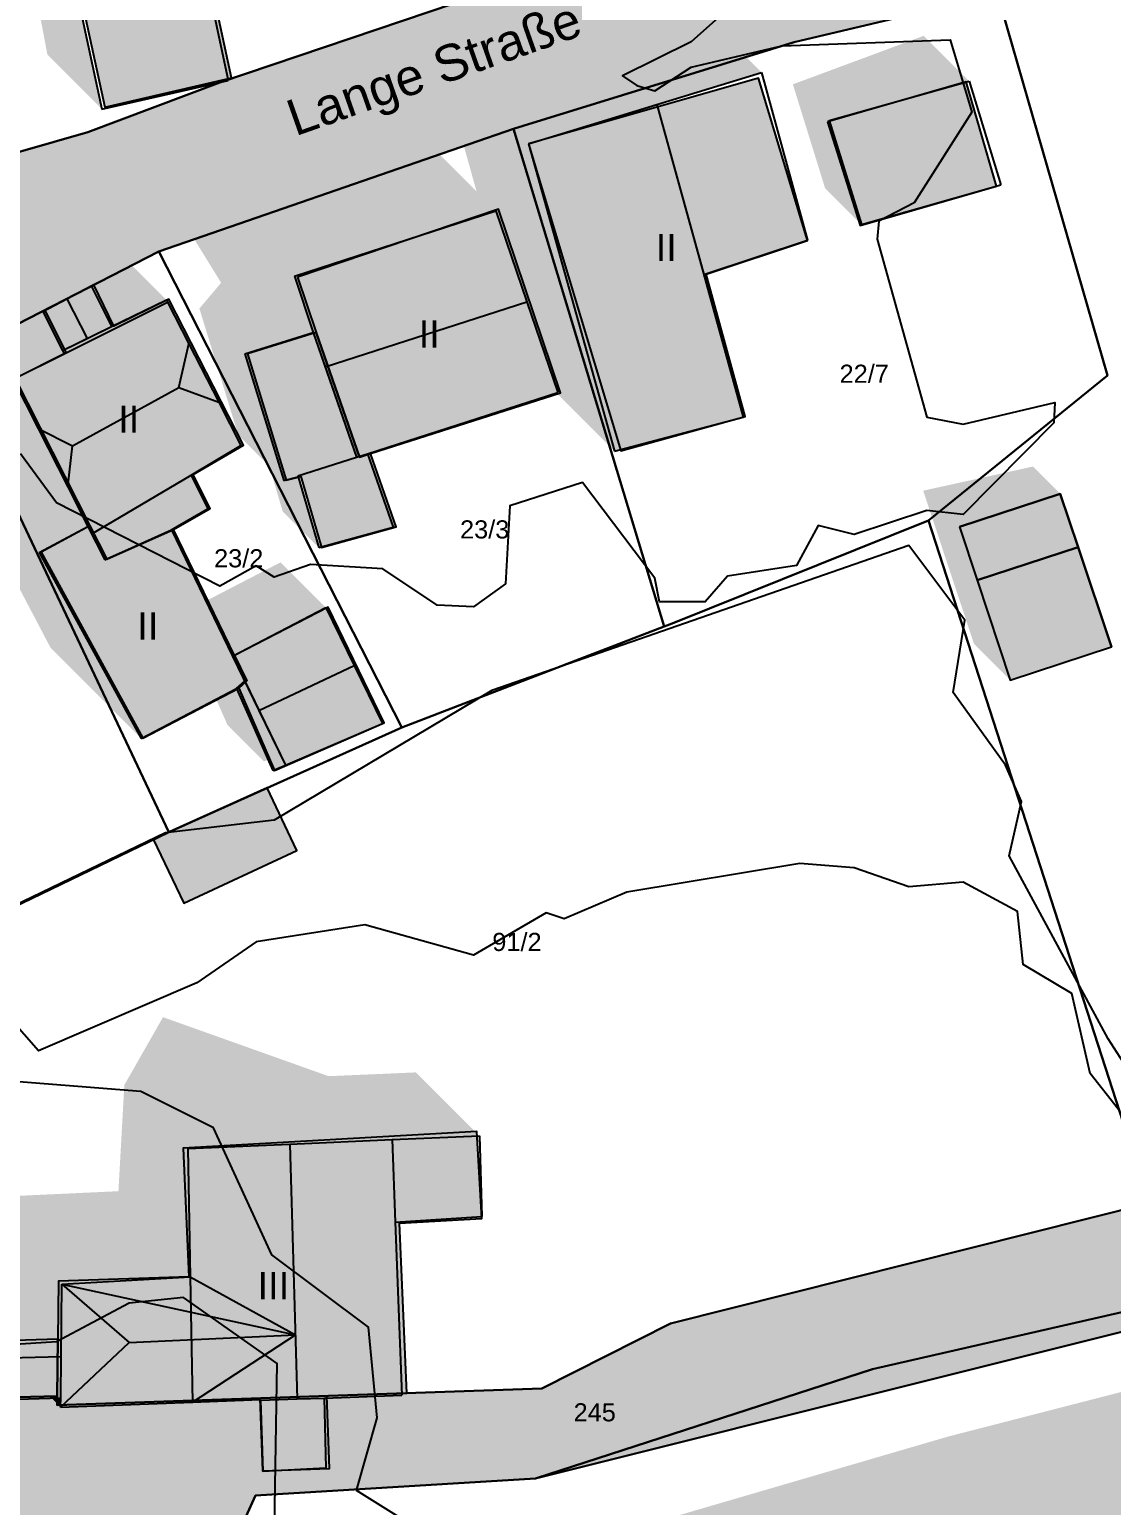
# Model space of a CAD drawing. Header units: millimetres. Extents: x 238 to 3518, y -74 to 2735.
# Drawn here: x 1867 to 1926.7, y 1502.4 to 1583.8 of the extents above; entities that cross this region are included whole.
import ezdxf
from ezdxf.enums import TextEntityAlignment as Align

# ---------------------------------------------------------------- set-up
doc = ezdxf.new("R2010")
doc.units = ezdxf.units.MM
for name, color, linetype in [('LP_Flurstueck_bez', 7, 'Continuous'), ('LP_Flurstuecke', 8, 'Continuous'), ('LP_Gebaeude_Dachaufsicht', 9, 'Continuous'), ('LP_Gebaeude_Dachschatten', 253, 'Continuous'), ('LP_Gebaeude_F', 254, 'Continuous'), ('LP_Gebaeude_Geschosszahl', 7, 'Continuous'), ('LP_Gebaeude_Schatten', 7, 'Continuous'), ('LP_Gebaeude_U', 7, 'Continuous'), ('LP_Topographie_Hoehenlinien', 8, 'Continuous'), ('LP_Verkehr_Gewaesser', 150, 'Continuous'), ('LP_Verkehr_Strassen', 9, 'Continuous'), ('LP_Verkehr_Strassennamen', 7, 'Continuous')]:
    doc.layers.add(name, color=color, linetype=linetype)
doc.styles.get("Standard").update_dxf_attribs({"font": 'arial.ttf'})

msp = doc.modelspace()

# ---------------------------------------------------------------- hatches: boundary and pattern name
at = {"layer": 'LP_Gebaeude_Dachschatten'}
for points in [[(1901.597, 1579.645), (1894.522, 1577.476), (1899.265, 1560.527), (1906.368, 1562.406)], [(1894.428, 1568.77), (1892.72, 1573.785), (1881.613, 1570.173), (1882.638, 1567.078), (1883.302, 1565.175)], [(1869.367, 1560.831), (1875.233, 1564.03), (1875.789, 1566.451), (1874.616, 1568.744), (1868.914, 1565.904), (1866.097, 1564.501), (1867.484, 1561.773)], [(1869.067, 1568.936), (1867.733, 1568.229), (1868.826, 1566.078), (1870.177, 1566.736)], [(1881.799, 1559.159), (1885.04, 1560.193), (1882.638, 1567.078), (1878.869, 1565.894), (1881.018, 1558.91), (1881.813, 1559.111)], [(1869.367, 1560.831), (1867.484, 1561.773), (1869.118, 1558.557)], [(1883.349, 1551.9), (1878.2, 1549.233), (1879.657, 1546.222), (1884.905, 1548.71)], [(1881.363, 1522.318), (1875.729, 1522.073), (1875.865, 1515.006), (1875.998, 1508.096), (1879.733, 1508.239), (1879.734, 1508.196), (1881.771, 1508.266)], [(1875.865, 1515.006), (1868.783, 1514.593), (1881.668, 1511.802)], [(1881.668, 1511.802), (1875.998, 1508.096), (1875.865, 1515.006)], [(1872.491, 1511.378), (1868.783, 1514.593), (1868.747, 1510.613), (1868.719, 1508.319), (1868.705, 1507.817)], [(1872.491, 1511.378), (1881.668, 1511.802), (1868.783, 1514.593)]]:
    msp.add_hatch(color=253, dxfattribs=at).paths.add_polyline_path(points)
at = {"layer": 'LP_Gebaeude_F'}
for points in [[(1867.727, 1595.249), (1871.163, 1579.505), (1878.133, 1581.109), (1874.751, 1596.815)], [(1894.523, 1577.482), (1899.611, 1560.549), (1906.472, 1562.437), (1904.311, 1570.286), (1909.913, 1572.139), (1907.198, 1581.091)], [(1911.007, 1578.691), (1912.815, 1572.98), (1920.323, 1575.143), (1918.664, 1580.9)], [(1881.781, 1570.123), (1882.812, 1567.067), (1885.199, 1560.197), (1885.809, 1560.392), (1896.29, 1563.75), (1892.875, 1573.865)], [(1866.214, 1564.533), (1870.323, 1556.418), (1871.263, 1554.564), (1874.947, 1556.211), (1876.965, 1557.373), (1876.031, 1559.238), (1878.797, 1560.862), (1874.693, 1568.906), (1871.649, 1567.424), (1870.541, 1569.699), (1867.85, 1568.279), (1869.026, 1565.956)], [(1879.017, 1565.901), (1881.161, 1558.924), (1881.961, 1559.122), (1883.106, 1555.224), (1887.218, 1556.359), (1885.809, 1560.392), (1885.199, 1560.197), (1882.812, 1567.067)], [(1918.289, 1556.349), (1919.265, 1553.408), (1924.827, 1555.233), (1923.845, 1558.181)], [(1867.65, 1554.961), (1873.245, 1544.695), (1878.537, 1547.46), (1878.985, 1547.864), (1878.312, 1549.256), (1874.947, 1556.211), (1871.263, 1554.564), (1870.323, 1556.418)], [(1919.265, 1553.408), (1921.091, 1547.905), (1926.665, 1549.739), (1924.827, 1555.233)], [(1878.312, 1549.256), (1878.985, 1547.864), (1878.537, 1547.46), (1880.508, 1542.918), (1886.569, 1545.547), (1883.479, 1551.919)], [(1873.822, 1539.136), (1875.51, 1535.605), (1881.739, 1538.507), (1880.099, 1541.969)], [(1868.521, 1507.915), (1879.71, 1508.301), (1879.848, 1504.302), (1883.545, 1504.43), (1883.407, 1508.429), (1887.804, 1508.58), (1887.397, 1517.961), (1891.95, 1518.216), (1891.679, 1523.005), (1875.471, 1522.085), (1875.783, 1514.999), (1868.608, 1514.767), (1868.566, 1511.555), (1868.526, 1508.41)], [(1846.787, 1515.343), (1847.055, 1507.891), (1868.526, 1508.41), (1868.566, 1511.555), (1864.389, 1511.437), (1864.355, 1512.639), (1853.828, 1512.425), (1853.649, 1515.743)]]:
    msp.add_hatch(color=254, dxfattribs=at).paths.add_polyline_path(points)
at = {"layer": 'LP_Gebaeude_Schatten'}
for points in [[(1865.1, 1597.628), (1872.121, 1599.171), (1874.621, 1596.671), (1867.6, 1595.128), (1870.987, 1579.391), (1867.987, 1582.391), (1865.1, 1597.628)], [(1895.597, 1585.645), (1902.368, 1586.414), (1907.368, 1581.414), (1901.597, 1579.645), (1894.522, 1577.476), (1899.265, 1560.527), (1896.061, 1563.731), (1896.136, 1563.755), (1894.428, 1568.77), (1892.72, 1573.785), (1881.613, 1570.173), (1882.638, 1567.078), (1878.869, 1565.894), (1881.018, 1558.91), (1881.813, 1559.111), (1882.963, 1555.209), (1880.963, 1557.209), (1880.229, 1559.699), (1878.518, 1561.41), (1876.369, 1568.394), (1877.569, 1569.814), (1875.802, 1572.675), (1876.638, 1573.078), (1877.613, 1574.173), (1888.72, 1577.785), (1891.657, 1574.849), (1889.522, 1582.476), (1895.597, 1585.645)], [(1909.101, 1580.757), (1916.319, 1583.434), (1918.819, 1580.934), (1911.101, 1578.757), (1912.882, 1573.018), (1910.882, 1575.018), (1909.101, 1580.757)], [(1865.226, 1561.377), (1863.118, 1564.557), (1861.484, 1567.773), (1861.597, 1569.001), (1864.414, 1570.404), (1864.326, 1570.578), (1867.029, 1571.895), (1870.052, 1573.368), (1874.552, 1568.868), (1871.529, 1567.395), (1870.4, 1569.643), (1869.067, 1568.936), (1867.733, 1568.229), (1868.826, 1566.078), (1868.914, 1565.904), (1866.097, 1564.501), (1867.484, 1561.773), (1869.118, 1558.557), (1870.226, 1556.377), (1867.54, 1554.937), (1873.167, 1544.676), (1868.167, 1549.676), (1865.263, 1555.204), (1866.081, 1555.662), (1863.96, 1559.93), (1865.647, 1560.835), (1865.226, 1561.377)], [(1883.665, 1564.135), (1882.638, 1567.078), (1883.302, 1565.175), (1883.665, 1564.135)], [(1918.289, 1556.349), (1919.265, 1553.408), (1921.091, 1547.905), (1919.091, 1549.905), (1917.265, 1555.408), (1916.289, 1558.349), (1922.345, 1559.681), (1923.845, 1558.181), (1918.289, 1556.349)], [(1871.163, 1554.533), (1870.226, 1556.377), (1870.437, 1555.962), (1871.163, 1554.533)], [(1883.349, 1551.9), (1878.2, 1549.233), (1876.73, 1552.267), (1880.849, 1554.4), (1883.349, 1551.9)], [(1877.928, 1545.415), (1877.294, 1546.844), (1878.422, 1547.436), (1880.162, 1543.516), (1879.928, 1543.415), (1877.928, 1545.415)], [(1861.993, 1514.026), (1862.836, 1514.049), (1863.856, 1514.076), (1864.491, 1519.378), (1871.905, 1519.721), (1872.229, 1525.573), (1874.363, 1529.318), (1883.496, 1526.063), (1888.313, 1526.272), (1891.813, 1522.772), (1886.996, 1522.563), (1881.363, 1522.318), (1875.729, 1522.073), (1875.865, 1515.006), (1868.783, 1514.593), (1868.747, 1510.613), (1864.494, 1510.499), (1864.346, 1511.673), (1853.799, 1511.676), (1853.701, 1514.676), (1861.346, 1514.673), (1861.993, 1514.026)], [(1868.719, 1508.319), (1868.705, 1507.817), (1868.217, 1508.305), (1868.719, 1508.319)], [(1879.733, 1508.239), (1879.734, 1508.196), (1879.862, 1504.289), (1876.053, 1508.098), (1879.733, 1508.239)]]:
    msp.add_hatch(color=7, dxfattribs=at).paths.add_polyline_path(points)
at = {"layer": 'LP_Verkehr_Gewaesser'}
for points in [[(1821.258, 1505.194), (1822.175, 1502.768), (1822.576, 1501.706), (1824.934, 1501.939), (1825.878, 1501.605), (1836.415, 1502.681), (1842.251, 1502.986), (1847.03, 1502.883), (1852.059, 1502.061), (1866.186, 1496.482), (1868.844, 1496.384), (1868.764, 1496.125), (1869.032, 1495.167), (1869.287, 1492.067), (1872.464, 1494.252), (1887.524, 1489.532), (1887.671, 1493.5), (1877.975, 1496.839), (1877.329, 1498.244), (1879.455, 1502.944), (1894.9, 1503.875), (1939.14, 1514.949), (1945.631, 1517.339), (1952.438, 1521.618), (1957.744, 1527.183), (1959.707, 1529.241), (1981.908, 1552.365), (1982.608, 1552.985), (1982.326, 1553.465), (1980.238, 1557.395), (1977.89, 1557.429), (1949.701, 1527.981), (1948.361, 1526.582), (1942.759, 1523.135), (1937.448, 1521.252), (1928.746, 1519.065), (1902.349, 1512.432), (1895.249, 1508.837), (1868.521, 1507.915), (1868.526, 1508.41), (1847.055, 1507.891), (1835.957, 1507.86), (1825.874, 1508.054)], [(1877.689, 1424.751), (1971.679, 1437.169), (1967.836, 1447.331), (1962.826, 1447.238), (1959.936, 1446.736), (1957.351, 1446.237), (1952.078, 1445.341), (1949.237, 1444.919), (1945.661, 1444.388), (1941.855, 1443.834), (1938.177, 1443.23), (1934.598, 1442.856), (1930.868, 1442.557), (1924.391, 1442.297), (1920.301, 1442.353), (1916.921, 1442.566), (1916.743, 1442.558), (1916.164, 1442.562), (1915.606, 1442.61), (1915.074, 1442.697), (1914.57, 1442.819), (1914.095, 1442.971), (1913.651, 1443.146), (1913.238, 1443.342), (1912.856, 1443.554), (1912.503, 1443.777), (1912.18, 1444.009), (1911.883, 1444.248), (1911.612, 1444.489), (1911.366, 1444.732), (1911.132, 1444.987), (1910.9, 1445.266), (1910.672, 1445.57), (1910.451, 1445.902), (1910.24, 1446.262), (1910.042, 1446.652), (1909.861, 1447.071), (1909.701, 1447.521), (1909.566, 1448.001), (1909.462, 1448.509), (1909.393, 1449.044), (1909.364, 1449.603), (1909.381, 1450.182), (1909.395, 1450.359), (1909.242, 1453.777), (1908.857, 1462.361), (1908.56, 1468.967), (1908.445, 1475.346), (1908.325, 1481.95), (1908.489, 1487.413), (1908.49, 1487.605), (1908.52, 1488.068), (1908.583, 1488.506), (1908.675, 1488.919), (1908.791, 1489.304), (1908.925, 1489.662), (1909.075, 1489.993), (1909.237, 1490.298), (1909.407, 1490.577), (1909.583, 1490.833), (1909.772, 1491.079), (1909.986, 1491.326), (1910.227, 1491.574), (1910.496, 1491.818), (1910.795, 1492.056), (1911.127, 1492.284), (1911.491, 1492.498), (1911.89, 1492.693), (1912.321, 1492.863), (1912.503, 1492.922), (1915.93, 1494.092), (1920.189, 1495.545), (1925.017, 1497.113), (1930.046, 1498.747), (1936.453, 1500.391), (1942.128, 1501.599), (1947.79, 1502.668), (1953.649, 1503.606), (1961.296, 1504.585), (1969.614, 1505.369), (1976.314, 1505.662), (1976.438, 1505.667), (1976.964, 1505.667), (1977.469, 1505.639), (1977.952, 1505.587), (1978.414, 1505.514), (1978.853, 1505.422), (1979.269, 1505.314), (1979.664, 1505.193), (1980.038, 1505.06), (1980.406, 1504.912), (1980.782, 1504.742), (1981.166, 1504.546), (1981.556, 1504.325), (1981.95, 1504.074), (1982.347, 1503.793), (1982.744, 1503.48), (1983.138, 1503.132), (1983.228, 1503.046), (1983.549, 1502.597), (1983.967, 1501.986), (1984.362, 1501.378), (1984.744, 1500.762), (1985.119, 1500.123), (1985.389, 1499.642), (1986.196, 1497.361), (1988.418, 1491.077), (1991.001, 1485.018), (1993.598, 1478.928), (1993.778, 1478.436), (1994.059, 1477.606), (1994.311, 1476.787), (1994.533, 1475.98), (1994.729, 1475.185), (1994.899, 1474.403), (1995.044, 1473.635), (1995.167, 1472.88), (1995.268, 1472.14), (1995.348, 1471.415), (1995.41, 1470.705), (1995.453, 1470.01), (1995.48, 1469.314), (1995.491, 1468.601), (1995.484, 1467.871), (1995.459, 1467.125), (1995.413, 1466.362), (1995.346, 1465.583), (1995.256, 1464.788), (1995.142, 1463.977), (1995.002, 1463.151), (1994.835, 1462.311), (1994.639, 1461.457), (1994.51, 1460.949), (1991.65, 1456.449), (1972.281, 1449.298), (1973.257, 1444.39), (1975.604, 1437.733), (1997.438, 1447.971), (1997.508, 1448.034), (1998.024, 1448.511), (1998.507, 1448.993), (1998.961, 1449.478), (1999.385, 1449.965), (1999.781, 1450.451), (2000.15, 1450.936), (2000.493, 1451.418), (2000.812, 1451.896), (2001.108, 1452.37), (2001.39, 1452.852), (2001.665, 1453.357), (2001.932, 1453.886), (2002.189, 1454.438), (2002.435, 1455.015), (2002.669, 1455.616), (2002.887, 1456.243), (2003.089, 1456.896), (2003.272, 1457.574), (2003.294, 1457.665), (2003.453, 1458.179), (2003.726, 1459.12), (2003.975, 1460.051), (2004.2, 1460.969), (2004.402, 1461.874), (2004.583, 1462.766), (2004.742, 1463.645), (2004.882, 1464.511), (2005.003, 1465.363), (2005.108, 1466.217), (2005.198, 1467.089), (2005.272, 1467.98), (2005.33, 1468.888), (2005.371, 1469.815), (2005.392, 1470.76), (2005.394, 1471.723), (2005.375, 1472.704), (2005.355, 1473.24), (2004.881, 1477.054), (2003.921, 1481.219), (2002.293, 1486.955), (1999.842, 1493.245), (1997.519, 1498.652), (1997.171, 1499.449), (1996.721, 1500.435), (1996.259, 1501.396), (1995.788, 1502.333), (1995.308, 1503.246), (1994.82, 1504.135), (1994.324, 1505), (1993.822, 1505.843), (1993.315, 1506.663), (1992.794, 1507.475), (1992.25, 1508.291), (1991.682, 1509.112), (1991.091, 1509.935), (1990.474, 1510.762), (1989.832, 1511.591), (1989.164, 1512.422), (1988.469, 1513.254), (1987.9, 1513.911), (1987.73, 1514.074), (1987.2, 1514.557), (1986.668, 1515.009), (1986.135, 1515.43), (1985.604, 1515.822), (1985.076, 1516.186), (1984.551, 1516.524), (1984.03, 1516.836), (1983.516, 1517.125), (1983.007, 1517.39), (1982.492, 1517.641), (1981.954, 1517.884), (1981.394, 1518.117), (1980.81, 1518.338), (1980.203, 1518.547), (1979.572, 1518.741), (1978.917, 1518.919), (1978.238, 1519.079), (1977.534, 1519.218), (1977.302, 1519.258), (1977.053, 1519.303), (1976.631, 1519.408), (1976.239, 1519.538), (1975.876, 1519.69), (1975.543, 1519.859), (1975.239, 1520.04), (1974.963, 1520.23), (1974.712, 1520.425), (1974.486, 1520.623), (1974.271, 1520.834), (1974.058, 1521.07), (1973.848, 1521.331), (1973.645, 1521.621), (1973.452, 1521.941), (1973.273, 1522.291), (1973.114, 1522.672), (1972.978, 1523.085), (1972.915, 1523.33), (1972.878, 1523.476), (1972.758, 1524.05), (1972.68, 1524.61), (1972.642, 1525.154), (1972.638, 1525.678), (1972.666, 1526.181), (1972.721, 1526.661), (1972.8, 1527.118), (1972.899, 1527.551), (1973.016, 1527.96), (1973.147, 1528.346), (1973.29, 1528.709), (1973.443, 1529.05), (1973.611, 1529.384), (1973.802, 1529.724), (1974.018, 1530.07), (1974.262, 1530.419), (1974.535, 1530.769), (1974.839, 1531.119), (1975.177, 1531.465), (1975.549, 1531.804), (1975.958, 1532.132), (1976.404, 1532.446), (1976.887, 1532.74), (1977.408, 1533.009), (1977.544, 1533.072), (1980.693, 1534.404), (1990.372, 1538.501), (1993.203, 1539.622), (1988.569, 1542.822), (1975.83, 1536.674), (1972.842, 1534.66), (1971.073, 1533.007), (1970.297, 1531.993), (1969.746, 1531.181), (1969.118, 1529.913), (1968.644, 1528.519), (1968.218, 1527.859), (1968.199, 1527.835), (1967.942, 1527.535), (1967.671, 1527.277), (1967.394, 1527.057), (1967.116, 1526.873), (1966.841, 1526.722), (1966.573, 1526.601), (1966.313, 1526.505), (1966.064, 1526.432), (1965.81, 1526.376), (1965.537, 1526.334), (1965.243, 1526.311), (1964.929, 1526.31), (1964.597, 1526.337), (1964.248, 1526.396), (1963.887, 1526.492), (1963.517, 1526.63), (1963.488, 1526.642), (1962.36, 1527.168), (1961.282, 1527.743), (1960.428, 1528.497), (1959.707, 1529.241), (1957.744, 1527.183), (1958.724, 1526.336), (1960.811, 1524.832), (1963.781, 1523.179), (1966.311, 1522.028), (1967.485, 1521.706), (1968.379, 1521.331), (1968.809, 1520.598), (1968.817, 1520.444), (1968.808, 1520.251), (1968.781, 1520.077), (1968.737, 1519.907), (1968.669, 1519.726), (1968.601, 1519.587), (1968.076, 1518.748), (1967.168, 1517.96), (1965.699, 1517.243), (1962.559, 1516.24), (1952.448, 1513.964), (1934.034, 1510.408), (1925.25, 1508.144), (1917.648, 1506.187), (1899.068, 1500.757), (1898.746, 1500.618), (1898.339, 1500.413), (1897.963, 1500.192), (1897.617, 1499.961), (1897.299, 1499.721), (1897.009, 1499.476), (1896.746, 1499.229), (1896.506, 1498.98), (1896.279, 1498.72), (1896.054, 1498.436), (1895.835, 1498.127), (1895.623, 1497.79), (1895.422, 1497.426), (1895.235, 1497.032), (1895.065, 1496.609), (1894.953, 1496.276), (1893.154, 1491.613), (1887.671, 1493.5), (1887.524, 1489.532), (1891.796, 1488.193), (1891.202, 1459.483), (1881.954, 1433.633), (1880.067, 1429.705)]]:
    msp.add_hatch(color=150, dxfattribs=at).paths.add_polyline_path(points)
at = {"layer": 'LP_Verkehr_Strassen'}
msp.add_hatch(color=9, dxfattribs=at).paths.add_polyline_path([(1609.107, 1553.875), (1628.759, 1550.307), (1665.884, 1543.559), (1685.956, 1541.659), (1724.321, 1538.11), (1755.138, 1534.341), (1758.147, 1534.111), (1765.534, 1533.551), (1785.696, 1532.821), (1806.061, 1532.611), (1810.788, 1530.143), (1812.423, 1527.288), (1818.019, 1503.431), (1821.258, 1505.194), (1825.874, 1508.054), (1835.957, 1507.86), (1835.875, 1512.086), (1835.744, 1518.851), (1835.394, 1528.421), (1835.828, 1543.96), (1840.976, 1546.68), (1850.605, 1557.72), (1855.921, 1562.181), (1862.387, 1565.503), (1874.131, 1571.537), (1893.694, 1578.302), (1894.233, 1578.472), (1909.167, 1583.09), (1920.393, 1585.738), (1926.681, 1587.228), (1946.689, 1591.737), (1966.445, 1596.185), (1978.053, 1598.921), (1979.835, 1599.343), (1988.916, 1601.565), (1998.702, 1603.73), (2002.231, 1604.49), (2020.146, 1608.363), (2038.666, 1612.366), (2060.987, 1617.184), (2071.807, 1618.282), (2083.868, 1620.422), (2088.881, 1620.021), (2104.29, 1618.773), (2130.51, 1616.653), (2139.066, 1615.963), (2174.742, 1610.845), (2199.434, 1607.25), (2201.849, 1606.898), (2206.907, 1606.162), (2226.723, 1603.28), (2247.858, 1600.328), (2269.002, 1597.344), (2271.481, 1596.911), (2307.369, 1592.024), (2341.787, 1587.336), (2362.817, 1587.018), (2404.537, 1586.388), (2466.337, 1570.975), (2581.196, 1557.609), (2583.116, 1557.018), (2584.441, 1556.047), (2585.006, 1554.672), (2594.074, 1560.799), (2573.389, 1563.296), (2565.046, 1564.258), (2556.469, 1565.248), (2553.001, 1565.648), (2522.273, 1569.277), (2498.872, 1572.046), (2476.721, 1575.055), (2466.306, 1577.364), (2458.215, 1579.504), (2433.871, 1585.969), (2404.77, 1593.689), (2387.723, 1593.897), (2382.571, 1593.948), (2372.738, 1594.048), (2367.755, 1594.099), (2362.757, 1594.159), (2339.616, 1594.409), (2320.348, 1597.06), (2286.607, 1601.707), (2271.842, 1603.689), (2251.988, 1606.472), (2220.014, 1610.844), (2198.932, 1613.743), (2193.915, 1614.393), (2152.771, 1619.812), (2129.47, 1622.891), (2099.316, 1627.343), (2071.451, 1623.467), (2063.483, 1622.357), (2037.993, 1617.569), (2013.246, 1612.808), (1997.885, 1609.853), (1986.955, 1607.525), (1984.683, 1606.098), (1974.513, 1604.177), (1973.284, 1603.945), (1962.207, 1602.001), (1948.592, 1599.213), (1934.398, 1596.334), (1905.201, 1590.33), (1903.425, 1589.626), (1877.505, 1580.85), (1870.226, 1578.119), (1862.897, 1576.032), (1847.516, 1566.195), (1841.814, 1559.128), (1829.441, 1551.513), (1817.114, 1543.417), (1812.27, 1541.847), (1805.65, 1540.85), (1796.742, 1541.358), (1787.968, 1539.196), (1763.63, 1540.107), (1754.783, 1540.44), (1746.13, 1541.246), (1736.133, 1542.325), (1728.029, 1543.2), (1727.516, 1543.284), (1718.547, 1544.759), (1713.515, 1545.587), (1712.865, 1545.567), (1688.415, 1548.147), (1654.75, 1551.692), (1643.365, 1553.378), (1634.78, 1554.651), (1627.998, 1558.668), (1626.738, 1560.576), (1625.46, 1567.021), (1626.48, 1571.858), (1621.774, 1566.987), (1614.645, 1559.609)])

# ---------------------------------------------------------------- linework, layer by layer
at = {"layer": 'LP_Flurstuecke', "color": 8}
for points in [[(1790.886, 1655.023), (1798.562, 1624.885), (1799.522, 1621.116), (1808.068, 1587.449), (1840.872, 1595.931), (1847.516, 1566.195), (1862.897, 1576.032), (1870.226, 1578.119), (1877.505, 1580.85), (1903.425, 1589.626), (1905.201, 1590.33), (1934.398, 1596.334), (1931.999, 1613.717), (1931.179, 1620.443), (1929.973, 1630.293), (1929.85, 1631.27), (1928.842, 1638.361), (1921.963, 1686.696), (1921.823, 1687.685)], [(1916.574, 1556.7), (1927.716, 1522.251), (1928.746, 1519.065), (1937.448, 1521.252), (1942.759, 1523.135), (1948.361, 1526.582), (1949.701, 1527.981), (1939.805, 1566.996), (1932.068, 1569.265), (1926.681, 1587.228), (1920.393, 1585.738), (1926.45, 1564.707)], [(1893.694, 1578.302), (1902.01, 1550.853), (1902.45, 1551.033), (1916.574, 1556.7), (1926.45, 1564.707), (1920.393, 1585.738), (1909.167, 1583.09), (1894.233, 1578.472)], [(1874.131, 1571.537), (1887.534, 1545.296), (1902.01, 1550.853), (1893.694, 1578.302)], [(1862.387, 1565.503), (1874.686, 1539.51), (1887.534, 1545.296), (1874.131, 1571.537)], [(1835.394, 1528.421), (1853.081, 1529.093), (1874.686, 1539.51), (1862.387, 1565.503), (1855.921, 1562.181), (1850.605, 1557.72), (1840.976, 1546.68), (1835.828, 1543.96)], [(1835.394, 1528.421), (1835.744, 1518.851), (1835.875, 1512.086), (1835.957, 1507.86), (1847.055, 1507.891), (1868.526, 1508.41), (1868.521, 1507.915), (1895.249, 1508.837), (1902.349, 1512.432), (1928.746, 1519.065), (1927.716, 1522.251), (1916.574, 1556.7), (1902.45, 1551.033), (1902.01, 1550.853), (1887.534, 1545.296), (1874.686, 1539.51), (1853.081, 1529.093)], [(1894.9, 1503.875), (1939.14, 1514.949), (1945.631, 1517.339), (1952.438, 1521.618), (1957.744, 1527.183), (1959.707, 1529.241), (1981.908, 1552.365), (1982.608, 1552.985), (1982.326, 1553.465), (1971.54, 1542.404), (1951.151, 1521.496), (1942.044, 1516.441), (1913.488, 1509.905)]]:
    msp.add_lwpolyline(points, close=True, dxfattribs=at)
for points in [[(1934.398, 1596.334), (1905.201, 1590.33), (1903.425, 1589.626), (1877.505, 1580.85), (1870.226, 1578.119), (1862.897, 1576.032), (1847.516, 1566.195), (1841.814, 1559.128), (1829.441, 1551.513), (1817.114, 1543.417), (1812.27, 1541.847), (1805.65, 1540.85), (1796.742, 1541.358), (1787.968, 1539.196), (1763.63, 1540.107), (1754.783, 1540.44), (1746.13, 1541.246), (1736.133, 1542.325), (1728.029, 1543.2), (1727.516, 1543.284), (1718.547, 1544.759), (1713.515, 1545.587), (1712.865, 1545.567), (1688.415, 1548.147)], [(1818.019, 1503.431), (1821.258, 1505.194), (1825.874, 1508.054), (1835.957, 1507.86), (1835.875, 1512.086), (1835.744, 1518.851), (1835.394, 1528.421), (1835.828, 1543.96), (1840.976, 1546.68), (1850.605, 1557.72), (1855.921, 1562.181), (1862.387, 1565.503), (1874.131, 1571.537), (1893.694, 1578.302), (1894.233, 1578.472), (1909.167, 1583.09), (1920.393, 1585.738), (1926.681, 1587.228)], [(2036.566, 1485.373), (2033.545, 1504.101), (1993.203, 1539.622), (1988.569, 1542.822), (1982.608, 1552.985), (1981.908, 1552.365), (1959.707, 1529.241), (1957.744, 1527.183), (1952.438, 1521.618), (1945.631, 1517.339), (1939.14, 1514.949), (1894.9, 1503.875), (1879.455, 1502.944), (1877.329, 1498.244)], [(1928.746, 1519.065), (1902.349, 1512.432), (1895.249, 1508.837), (1868.521, 1507.915), (1868.526, 1508.41), (1847.055, 1507.891), (1835.957, 1507.86), (1825.874, 1508.054), (1821.258, 1505.194), (1822.175, 1502.768), (1822.576, 1501.706)], [(1877.329, 1498.244), (1879.455, 1502.944), (1894.9, 1503.875), (1913.488, 1509.905), (1942.044, 1516.441)]]:
    msp.add_lwpolyline(points, dxfattribs=at)
at = {"layer": 'LP_Gebaeude_Dachaufsicht', "color": 9}
for p, q in [((1874.621, 1596.671, 77.593), (1877.954, 1580.973, 77.593)), ((1867.6, 1595.128, 77.593), (1870.987, 1579.391, 77.593)), ((1901.597, 1579.645, 81.248), (1907.368, 1581.414, 80.038)), ((1907.368, 1581.414, 80.038), (1909.911, 1572.162, 80.042)), ((1870.987, 1579.391, 77.593), (1877.954, 1580.973, 77.593)), ((1911.101, 1578.757, 76.167), (1918.819, 1580.934, 76.167)), ((1918.819, 1580.934, 76.167), (1920.571, 1575.223, 76.167)), ((1894.522, 1577.476, 80.011), (1901.597, 1579.645, 81.448)), ((1901.597, 1579.645, 81.448), (1906.368, 1562.406, 81.448)), ((1901.597, 1579.645, 81.248), (1904.19, 1570.275, 81.248)), ((1911.101, 1578.757, 76.167), (1912.882, 1573.018, 76.167)), ((1894.522, 1577.476, 80.011), (1899.265, 1560.527, 80.021)), ((1912.882, 1573.018, 76.167), (1920.571, 1575.223, 76.167)), ((1881.613, 1570.173, 79.266), (1892.72, 1573.785, 79.266)), ((1892.72, 1573.785, 79.266), (1894.428, 1568.77, 84.064)), ((1904.19, 1570.275, 81.248), (1909.911, 1572.162, 80.042)), ((1881.613, 1570.173, 79.266), (1882.638, 1567.078, 82.231)), ((1869.067, 1568.936, 76.72), (1870.4, 1569.643, 76.327)), ((1870.4, 1569.643, 76.327), (1871.529, 1567.395, 76.327)), ((1867.733, 1568.229, 76.327), (1869.067, 1568.936, 76.72)), ((1868.914, 1565.904, 79.449), (1874.616, 1568.744, 79.449)), ((1869.067, 1568.936, 76.72), (1870.177, 1566.736, 76.72)), ((1871.529, 1567.395, 79.449), (1874.552, 1568.868, 79.449)), ((1874.552, 1568.868, 79.449), (1874.616, 1568.744, 79.449)), ((1874.616, 1568.744, 79.449), (1875.789, 1566.451, 81.67)), ((1883.302, 1565.175, 84.064), (1894.428, 1568.77, 84.064)), ((1894.428, 1568.77, 84.064), (1896.136, 1563.755, 79.266)), ((1867.733, 1568.229, 76.327), (1868.826, 1566.078, 76.327)), ((1868.826, 1566.078, 79.449), (1871.529, 1567.395, 79.449)), ((1868.826, 1566.078, 76.327), (1870.177, 1566.736, 76.72)), ((1870.177, 1566.736, 76.72), (1871.529, 1567.395, 76.327)), ((1878.869, 1565.894, 76.987), (1882.638, 1567.078, 79.424)), ((1882.638, 1567.078, 79.424), (1885.04, 1560.193, 79.591)), ((1882.638, 1567.078, 82.231), (1883.302, 1565.175, 84.064)), ((1866.097, 1564.501, 79.449), (1868.914, 1565.904, 79.449)), ((1868.826, 1566.078, 79.449), (1868.914, 1565.904, 79.449)), ((1875.233, 1564.03, 83.275), (1875.789, 1566.451, 81.67)), ((1875.789, 1566.451, 81.67), (1877.436, 1563.234, 81.762)), ((1878.869, 1565.894, 76.987), (1881.018, 1558.91, 76.987)), ((1883.302, 1565.175, 84.064), (1885.04, 1560.192, 79.266)), ((1866.097, 1564.501, 79.449), (1867.484, 1561.773, 81.894)), ((1869.367, 1560.831, 83.275), (1875.233, 1564.03, 83.275)), ((1875.233, 1564.03, 83.275), (1877.436, 1563.234, 81.762)), ((1885.647, 1560.387, 79.266), (1896.136, 1563.755, 79.266)), ((1877.436, 1563.234, 81.762), (1878.658, 1560.847, 79.449)), ((1899.265, 1560.527, 80.021), (1906.368, 1562.406, 81.448)), ((1867.484, 1561.773, 81.894), (1869.118, 1558.557, 81.774)), ((1867.484, 1561.773, 81.894), (1869.367, 1560.831, 83.275)), ((1869.118, 1558.557, 81.774), (1869.367, 1560.831, 83.275)), ((1875.908, 1559.213, 79.449), (1878.658, 1560.847, 79.449)), ((1885.04, 1560.192, 75.868), (1885.647, 1560.387, 75.868)), ((1885.04, 1560.192, 79.266), (1885.647, 1560.387, 79.266)), ((1885.647, 1560.387, 75.868), (1887.057, 1556.346, 75.868)), ((1881.799, 1559.159, 75.868), (1885.04, 1560.193, 75.868)), ((1881.799, 1559.159, 77.493), (1885.04, 1560.193, 79.591)), ((1870.437, 1555.962, 79.449), (1875.908, 1559.213, 79.449)), ((1875.908, 1559.213, 79.449), (1876.838, 1557.351, 79.449)), ((1881.018, 1558.91, 76.987), (1881.813, 1559.111, 77.493)), ((1881.799, 1559.159, 75.868), (1881.813, 1559.111, 75.868)), ((1881.799, 1559.159, 77.493), (1881.813, 1559.111, 77.493)), ((1881.813, 1559.111, 75.868), (1882.963, 1555.209, 75.868)), ((1869.118, 1558.557, 81.774), (1870.226, 1556.377, 79.821)), ((1918.289, 1556.349, 75.33), (1923.845, 1558.181, 75.33)), ((1923.845, 1558.181, 75.33), (1924.827, 1555.233, 75.33)), ((1874.831, 1556.185, 79.449), (1876.838, 1557.351, 79.449)), ((1867.54, 1554.937, 79.484), (1870.226, 1556.377, 79.484)), ((1870.226, 1556.377, 79.484), (1871.163, 1554.533, 79.484)), ((1870.226, 1556.377, 79.821), (1870.437, 1555.962, 79.449)), ((1871.163, 1554.533, 79.449), (1874.831, 1556.185, 79.449)), ((1871.163, 1554.533, 79.484), (1874.831, 1556.185, 79.484)), ((1874.831, 1556.185, 79.484), (1878.2, 1549.233, 79.484)), ((1882.963, 1555.209, 75.868), (1887.057, 1556.346, 75.868)), ((1918.289, 1556.349, 75.33), (1919.265, 1553.408, 75.33)), ((1870.437, 1555.962, 79.449), (1871.163, 1554.533, 79.449)), ((1867.54, 1554.937, 79.484), (1873.167, 1544.676, 79.484)), ((1919.265, 1553.408, 75.33), (1924.827, 1555.233, 75.33)), ((1924.827, 1555.233, 75.33), (1926.665, 1549.739, 75.33)), ((1919.265, 1553.408, 75.33), (1921.091, 1547.905, 75.33)), ((1878.2, 1549.233, 76.291), (1883.349, 1551.9, 76.291)), ((1883.349, 1551.9, 76.291), (1884.905, 1548.71, 79.104)), ((1921.091, 1547.905, 75.33), (1926.665, 1549.739, 75.33)), ((1878.2, 1549.233, 79.484), (1878.873, 1547.842, 79.484)), ((1878.2, 1549.233, 76.291), (1879.657, 1546.222, 79.104)), ((1879.657, 1546.222, 79.104), (1884.905, 1548.71, 79.104)), ((1884.905, 1548.71, 79.104), (1886.461, 1545.519, 76.291)), ((1873.167, 1544.676, 79.484), (1878.422, 1547.436, 79.484)), ((1878.422, 1547.436, 76.291), (1878.873, 1547.842, 76.291)), ((1878.422, 1547.436, 79.484), (1878.873, 1547.842, 79.484)), ((1878.422, 1547.436, 76.291), (1880.428, 1542.915, 76.291)), ((1878.873, 1547.842, 76.291), (1881.114, 1543.211, 76.291)), ((1879.657, 1546.222, 79.104), (1881.114, 1543.211, 76.291)), ((1881.114, 1543.211, 76.291), (1886.461, 1545.519, 76.291)), ((1880.428, 1542.915, 76.291), (1881.114, 1543.211, 76.291)), ((1886.996, 1522.563, 75.358), (1891.813, 1522.772, 75.358)), ((1891.813, 1522.772, 75.358), (1891.941, 1518.334, 75.358)), ((1875.729, 1522.073, 75.358), (1881.363, 1522.318, 81.097)), ((1875.729, 1522.073, 75.358), (1875.865, 1515.006, 75.358)), ((1881.363, 1522.318, 81.097), (1886.996, 1522.563, 75.358)), ((1881.363, 1522.318, 81.097), (1881.771, 1508.266, 81.097)), ((1886.996, 1522.563, 75.358), (1887.173, 1518.005, 75.358)), ((1887.173, 1518.005, 75.358), (1891.941, 1518.334, 75.358)), ((1887.173, 1518.005, 75.358), (1887.543, 1508.465, 75.358)), ((1868.783, 1514.593, 75.358), (1875.865, 1515.006, 75.358)), ((1875.865, 1515.006, 75.358), (1875.998, 1508.096, 75.358)), ((1875.865, 1515.006, 75.358), (1881.668, 1511.802, 81.097)), ((1868.747, 1510.613, 75.373), (1868.783, 1514.593, 75.358)), ((1868.783, 1514.593, 75.358), (1872.491, 1511.378, 81.097)), ((1868.783, 1514.593, 75.358), (1881.668, 1511.802, 81.097)), ((1868.705, 1507.817, 75.358), (1872.491, 1511.378, 81.097)), ((1872.491, 1511.378, 81.097), (1881.668, 1511.802, 81.097)), ((1875.998, 1508.096, 75.358), (1881.668, 1511.802, 81.097)), ((1864.494, 1510.499, 73.488), (1868.747, 1510.613, 73.488)), ((1868.719, 1508.319, 75.371), (1868.747, 1510.613, 75.373)), ((1868.719, 1508.319, 73.488), (1868.747, 1510.613, 73.488)), ((1864.783, 1508.208, 73.488), (1868.719, 1508.319, 73.488)), ((1868.705, 1507.817, 75.358), (1868.719, 1508.319, 75.371)), ((1875.998, 1508.096, 75.358), (1879.733, 1508.239, 79.072)), ((1879.733, 1508.239, 79.072), (1879.734, 1508.196, 79.072)), ((1879.734, 1508.196, 75.358), (1881.771, 1508.266, 75.358)), ((1879.734, 1508.196, 79.072), (1881.771, 1508.266, 81.097)), ((1879.734, 1508.196, 75.358), (1879.862, 1504.289, 75.358)), ((1881.771, 1508.266, 75.358), (1883.248, 1508.317, 75.358)), ((1881.771, 1508.266, 81.097), (1883.248, 1508.317, 79.628)), ((1883.248, 1508.31, 79.628), (1887.543, 1508.465, 75.358)), ((1883.248, 1508.31, 79.628), (1883.248, 1508.317, 79.628)), ((1883.248, 1508.31, 75.358), (1883.248, 1508.317, 75.358)), ((1883.248, 1508.31, 75.358), (1883.345, 1504.469, 75.358)), ((1868.705, 1507.817, 75.358), (1875.998, 1508.096, 75.358)), ((1879.862, 1504.289, 75.358), (1883.345, 1504.469, 75.358))]:
    msp.add_line(p, q, dxfattribs=at)
at = {"layer": 'LP_Gebaeude_U', "color": 7}
for points in [[(1867.727, 1595.249), (1871.163, 1579.505), (1878.133, 1581.109), (1874.751, 1596.815)], [(1894.523, 1577.482), (1899.611, 1560.549), (1906.472, 1562.437), (1904.311, 1570.286), (1909.913, 1572.139), (1907.198, 1581.091)], [(1911.007, 1578.691), (1912.815, 1572.98), (1920.323, 1575.143), (1918.664, 1580.9)], [(1881.781, 1570.123), (1882.812, 1567.067), (1885.199, 1560.197), (1885.809, 1560.392), (1896.29, 1563.75), (1892.875, 1573.865)], [(1866.214, 1564.533), (1870.323, 1556.418), (1871.263, 1554.564), (1874.947, 1556.211), (1876.965, 1557.373), (1876.031, 1559.238), (1878.797, 1560.862), (1874.693, 1568.906), (1871.649, 1567.424), (1870.541, 1569.699), (1867.85, 1568.279), (1869.026, 1565.956)], [(1879.017, 1565.901), (1881.161, 1558.924), (1881.961, 1559.122), (1883.106, 1555.224), (1887.218, 1556.359), (1885.809, 1560.392), (1885.199, 1560.197), (1882.812, 1567.067)], [(1918.289, 1556.349), (1919.265, 1553.408), (1924.827, 1555.233), (1923.845, 1558.181)], [(1867.65, 1554.961), (1873.245, 1544.695), (1878.537, 1547.46), (1878.985, 1547.864), (1878.312, 1549.256), (1874.947, 1556.211), (1871.263, 1554.564), (1870.323, 1556.418)], [(1919.265, 1553.408), (1921.091, 1547.905), (1926.665, 1549.739), (1924.827, 1555.233)], [(1878.312, 1549.256), (1878.985, 1547.864), (1878.537, 1547.46), (1880.508, 1542.918), (1886.569, 1545.547), (1883.479, 1551.919)], [(1873.822, 1539.136), (1875.51, 1535.605), (1881.739, 1538.507), (1880.099, 1541.969)], [(1868.521, 1507.915), (1879.71, 1508.301), (1879.848, 1504.302), (1883.545, 1504.43), (1883.407, 1508.429), (1887.804, 1508.58), (1887.397, 1517.961), (1891.95, 1518.216), (1891.679, 1523.005), (1875.471, 1522.085), (1875.783, 1514.999), (1868.608, 1514.767), (1868.566, 1511.555), (1868.526, 1508.41)], [(1846.787, 1515.343), (1847.055, 1507.891), (1868.526, 1508.41), (1868.566, 1511.555), (1864.389, 1511.437), (1864.355, 1512.639), (1853.828, 1512.425), (1853.649, 1515.743)]]:
    msp.add_lwpolyline(points, close=True, dxfattribs=at)
at = {"layer": 'LP_Topographie_Hoehenlinien', "color": 8}
for points in [[(1906.987, 1586.217), (1903.49, 1583.1), (1899.706, 1581.217), (1900.49, 1580.698), (1901.49, 1580.398), (1903.49, 1581.7), (1908.489, 1582.882), (1917.767, 1583.217), (1918.967, 1579.217), (1915.787, 1574.217), (1913.846, 1573.217), (1913.753, 1572.217), (1916.488, 1562.411), (1918.488, 1562.016), (1923.544, 1563.217), (1923.487, 1562.099), (1918.488, 1557.041), (1916.488, 1557.257), (1912.489, 1555.938), (1910.489, 1556.437), (1909.307, 1554.217), (1905.49, 1553.633), (1904.265, 1552.217), (1901.738, 1552.217), (1901.49, 1553.527), (1897.491, 1558.807), (1893.491, 1557.512), (1893.256, 1553.217), (1891.492, 1551.943), (1889.492, 1552.041), (1886.492, 1554.039), (1882.493, 1554.27), (1880.493, 1553.572), (1879.493, 1554.199), (1877.493, 1553.077), (1868.495, 1557.685), (1866.495, 1560.376)], [(1927.487, 1526.572), (1926.487, 1528.124), (1921.024, 1538.217), (1921.716, 1541.217), (1920.822, 1543.217), (1917.943, 1547.217), (1918.588, 1551.217), (1915.488, 1555.326), (1892.491, 1547.333), (1880.493, 1540.181), (1874.494, 1539.491), (1864.495, 1534.674), (1862.496, 1534.666), (1857.496, 1532.775), (1851.497, 1532.18), (1846.498, 1533.396), (1842.25, 1539.217), (1836.499, 1542.948), (1834.499, 1546.582), (1832.5, 1546.788), (1831.5, 1547.692), (1831.48, 1550.217), (1817.315, 1544.217)], [(1927.064, 1524.218), (1925.499, 1526.218), (1924.487, 1530.624), (1921.81, 1532.218), (1921.487, 1535.136), (1918.488, 1536.758), (1915.488, 1536.497), (1912.489, 1537.558), (1909.489, 1537.795), (1899.949, 1536.217), (1896.491, 1534.743), (1895.491, 1535.072), (1891.492, 1532.739), (1885.492, 1534.407), (1879.493, 1533.472), (1876.229, 1531.218), (1867.495, 1527.46), (1864.196, 1531.218)], [(1889.826, 1500.218), (1885.033, 1503.218), (1886.168, 1507.218), (1885.698, 1512.218), (1880.365, 1516.218), (1877.15, 1523.218), (1873.136, 1525.218), (1865.495, 1525.832), (1862.496, 1530.179), (1858.496, 1528.546), (1856.496, 1523.125), (1840.499, 1515.846), (1835.499, 1517.213), (1830.5, 1514.01), (1826.501, 1512.931), (1824.392, 1511.218), (1825.154, 1510.218), (1824.602, 1509.218), (1823.501, 1508.881), (1822.501, 1508.822), (1821.501, 1510.189), (1819.501, 1509.596), (1816.502, 1510.221)], [(1880.507, 1501.218), (1880.665, 1510.218), (1875.494, 1513.862), (1872.494, 1513.55), (1868.495, 1511.421), (1864.495, 1511.163), (1861.496, 1512.018), (1852.497, 1511.143), (1848.497, 1509.862), (1846.185, 1508.218), (1836.499, 1508.588), (1830.5, 1507.111), (1824.501, 1506.951), (1822.704, 1505.218), (1823.487, 1503.218), (1825.501, 1501.552), (1844.498, 1502.668), (1848.497, 1501.799)]]:
    msp.add_lwpolyline(points, dxfattribs=at)

# ---------------------------------------------------------------- texts
at = {"layer": 'LP_Flurstueck_bez', "color": 7}
for s, p in [('22/7', (1913.037, 1564.797)), ('23/3', (1892.104, 1556.214)), ('23/2', (1878.538, 1554.621)), ('91/2', (1893.884, 1533.466)), ('245', (1898.173, 1507.529))]:
    msp.add_text(s, height=1, dxfattribs=at).set_placement(p, align=Align.MIDDLE_CENTER)
at = {"layer": 'LP_Gebaeude_Geschosszahl', "color": 7}
for s, p in [('II', (1902.121, 1571.759)), ('II', (1889.045, 1566.993)), ('II', (1872.473, 1562.295)), ('II', (1873.526, 1550.892)), ('III', (1880.451, 1514.513))]:
    msp.add_text(s, height=1.5, dxfattribs=at).set_placement(p, align=Align.MIDDLE_CENTER)
at = {"layer": 'LP_Verkehr_Strassennamen', "color": 7}
msp.add_text('Lange Straße', height=2, rotation=19.41899, dxfattribs=at).set_placement((1889.304, 1581.637), align=Align.MIDDLE_CENTER)

doc.saveas('drawing.dxf')
